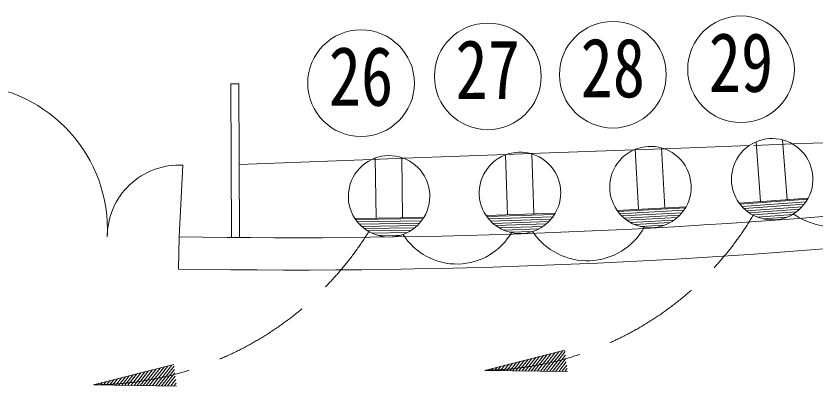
# Model space of a CAD drawing. Units: millimetres, scale not verified. Extents: x -33719 to 22651, y -21066 to 18138.
# Drawn here: x -12457 to -7514, y -6808 to -4517 of the extents above; entities that cross this region are included whole.
import ezdxf
from ezdxf.enums import TextEntityAlignment as Align

# ---------------------------------------------------------------- set-up
doc = ezdxf.new("R2010")
doc.units = ezdxf.units.MM
doc.header["$LTSCALE"] = 200
doc.linetypes.add('DASHED1', pattern=[1.8, 1.2, -0.6])
doc.linetypes.add('DASHED3', pattern=[4, 3, -1])
for name, color, linetype, lineweight in [('1-0_121', 7, 'Continuous', 9), ('8-1', 7, 'Continuous', 9), ('8-2', 7, 'Continuous', 9)]:
    doc.layers.add(name, color=color, linetype=linetype, lineweight=lineweight)
doc.styles.add('ＭＳ ゴシック', font='')
doc.styles.get('ＭＳ ゴシック').set_extended_font_data('MS Gothic')

msp = doc.modelspace()

# ---------------------------------------------------------------- linework, layer by layer
at = {"layer": '1-0_121'}
for p, q in [((-11077.5, -4936.7), (-11074.5, -5888.8)), ((-8448, -5338.6), (-7920.5, -5319.1)), ((-7652.7, -5309.2), (-7247.7, -5294.2)), ((-10058.5, -5398.2), (-9423.8, -5374.7)), ((-9272, -5369.1), (-8633.5, -5345.5)), ((-11076, -5435.8), (-10256.3, -5405.5)), ((-11447.6, -5884.3), (-11424.3, -5440.8)), ((-11450.9, -6084.2), (-11447.6, -5884.3))]:
    msp.add_line(p, q, dxfattribs=at)
at = {"layer": '1-0_121', "linetype": 'DASHED1'}
for p, q in [((-7652.7, -5309.2), (-7920.5, -5319.1)), ((-9272, -5369.1), (-9423.8, -5374.7)), ((-8448, -5338.6), (-8633.5, -5345.5)), ((-10058.5, -5398.2), (-10256.3, -5405.5))]:
    msp.add_line(p, q, dxfattribs=at)
at = {"layer": '1-0_121'}
msp.add_lwpolyline([(-11124.5, -5888.4), (-11127.5, -4936.8), (-11077.5, -4936.7)], dxfattribs=at)
for centre, radius, start, end in [((-12790.9, -5840.5), 900, 357.1892, 87), ((-11447.6, -5884.6), 444.4, 87.0014, 180.0031), ((-10760.3, 35510), 41400, 269.04875, 275.58481), ((-10760.3, 35510), 41600, 269.04875, 276.18858)]:
    msp.add_arc(centre, radius, start, end, dxfattribs=at)
at = {"layer": '8-1'}
for p, q in [((-7714.3, -5283.8), (-7687.2, -5654.4)), ((-8463, -5333.8), (-8443.1, -5704.9)), ((-7877.9, -5295.8), (-7850.8, -5666.4)), ((-9429, -5376.7), (-9416.4, -5748.1)), ((-9265.1, -5371.1), (-9252.5, -5742.5)), ((-8626.7, -5342.6), (-8606.8, -5713.7)), ((-10234.3, -5396.3), (-10228.9, -5767.9)), ((-10070.3, -5394), (-10064.9, -5765.6)), ((-7982.2, -5676), (-7555.7, -5644.8)), ((-7977.3, -5682.5), (-7559.6, -5652)), ((-7965.9, -5696.1), (-7568.9, -5667.1)), ((-7952.8, -5709.6), (-7579.9, -5682.3)), ((-8738.5, -5720.8), (-8311.4, -5697.9)), ((-8733.7, -5727.4), (-8315.5, -5705)), ((-8722.5, -5741.2), (-8325.1, -5719.9)), ((-7937.7, -5723), (-7592.9, -5697.7)), ((-7920, -5736.1), (-7608.5, -5713.3)), ((-7898.8, -5749), (-7627.6, -5729.1)), ((-10360.7, -5769.8), (-9933.1, -5763.7)), ((-10356.2, -5776.6), (-9937.4, -5770.6)), ((-9548.2, -5752.5), (-9120.8, -5738)), ((-9543.5, -5759.2), (-9125, -5745)), ((-9532.7, -5773.3), (-9134.9, -5759.8)), ((-9520.1, -5787.3), (-9146.4, -5774.6)), ((-8709.7, -5754.9), (-8336.4, -5734.9)), ((-8694.8, -5768.6), (-8349.7, -5750.1)), ((-8677.4, -5782.1), (-8365.6, -5765.3)), ((-8656.5, -5795.3), (-8385, -5780.8)), ((-7872.1, -5761.5), (-7652.2, -5745.4)), ((-7834.6, -5773.2), (-7687.6, -5762.4)), ((-10345.6, -5790.9), (-9947.6, -5785.1)), ((-10333.3, -5805.1), (-9959.5, -5799.7)), ((-10319, -5819.3), (-9973.4, -5814.3)), ((-10302.1, -5833.5), (-9989.9, -5828.9)), ((-9505.5, -5801.2), (-9160.1, -5789.5)), ((-9488.3, -5815), (-9176.2, -5804.4)), ((-9467.7, -5828.7), (-9196, -5819.5)), ((-8630.1, -5808.4), (-8409.8, -5796.5)), ((-8592.7, -5820.8), (-8445.6, -5812.9)), ((-10281.7, -5847.6), (-10009.9, -5843.6)), ((-10255.8, -5861.6), (-10035.3, -5858.4)), ((-10219, -5875.5), (-10071.7, -5873.3)), ((-9441.5, -5842.2), (-9221.1, -5834.7)), ((-9404.4, -5855.4), (-9257.2, -5850.4))]:
    msp.add_line(p, q, dxfattribs=at)
for centre, start, end in [((-7778.7, -5527.4), 332.2405, 216.1335), ((-8532.1, -5576.2), 331.1217, 215.0146), ((-10148.8, -5633.4), 328.8809, 212.7738), ((-9339, -5612), 329.997, 213.89), ((-7778.7, -5527.4), 216.1335, 332.2404), ((-8532.1, -5576.2), 215.0146, 331.1215), ((-10148.8, -5633.4), 212.7738, 328.8807), ((-9339, -5612), 213.89, 329.9969)]:
    msp.add_arc(centre, 252, start, end, dxfattribs=at)
at = {"layer": '8-2', "linetype": 'DASHED3'}
for p, q in [((-9557.4, -6710.7), (-9060.7, -6585.8)), ((-11976.3, -6799.9), (-11479.6, -6675)), ((-9557.4, -6710.7), (-9045.3, -6718.6)), ((-11976.3, -6799.9), (-11464.2, -6807.8))]:
    msp.add_line(p, q, dxfattribs=at)
at = {"layer": '8-2'}
for p, q in [((-9269.7, -6715.1), (-9193.8, -6619.2)), ((-9250.8, -6715.4), (-9169.9, -6613.2)), ((-9231.9, -6715.7), (-9146, -6607.2)), ((-9213, -6716), (-9122.1, -6601.2)), ((-9194.1, -6716.3), (-9098.2, -6595.2)), ((-9175.2, -6716.6), (-9074.3, -6589.2)), ((-9156.3, -6716.9), (-9059.7, -6594.9)), ((-9137.4, -6717.2), (-9057.2, -6616)), ((-9421, -6712.8), (-9384.9, -6667.3)), ((-9402.1, -6713.1), (-9361, -6661.3)), ((-9383.2, -6713.4), (-9337.1, -6655.3)), ((-9364.3, -6713.7), (-9313.3, -6649.3)), ((-9345.3, -6714), (-9289.4, -6643.3)), ((-9326.4, -6714.2), (-9265.5, -6637.3)), ((-9307.5, -6714.5), (-9241.6, -6631.3)), ((-9288.6, -6714.8), (-9217.7, -6625.2)), ((-9118.5, -6717.5), (-9054.8, -6637)), ((-9099.6, -6717.8), (-9052.3, -6658.1)), ((-11726.5, -6803.8), (-11660.5, -6720.5)), ((-11707.5, -6804.1), (-11636.6, -6714.5)), ((-11688.6, -6804.4), (-11612.7, -6708.5)), ((-11669.7, -6804.7), (-11588.8, -6702.5)), ((-11650.8, -6805), (-11564.9, -6696.5)), ((-11631.9, -6805.3), (-11541, -6690.5)), ((-11613, -6805.5), (-11517.1, -6684.5)), ((-11594.1, -6805.8), (-11493.2, -6678.4)), ((-11575.2, -6806.1), (-11478.6, -6684.1)), ((-11556.3, -6806.4), (-11476.1, -6705.2)), ((-9553.3, -6710.7), (-9552.2, -6709.4)), ((-9534.4, -6711), (-9528.3, -6703.4)), ((-9515.5, -6711.3), (-9504.4, -6697.3)), ((-9496.6, -6711.6), (-9480.5, -6691.3)), ((-9477.7, -6711.9), (-9456.6, -6685.3)), ((-9458.8, -6712.2), (-9432.7, -6679.3)), ((-9439.9, -6712.5), (-9408.8, -6673.3)), ((-9080.7, -6718), (-9049.9, -6679.2)), ((-9061.8, -6718.3), (-9047.5, -6700.3)), ((-11877.7, -6801.4), (-11851.6, -6768.6)), ((-11858.8, -6801.7), (-11827.7, -6762.6)), ((-11839.9, -6802), (-11803.9, -6756.6)), ((-11821, -6802.3), (-11780, -6750.5)), ((-11802.1, -6802.6), (-11756.1, -6744.5)), ((-11783.2, -6802.9), (-11732.2, -6738.5)), ((-11764.3, -6803.2), (-11708.3, -6732.5)), ((-11745.4, -6803.5), (-11684.4, -6726.5)), ((-11537.4, -6806.7), (-11473.7, -6726.3)), ((-11518.5, -6807), (-11471.2, -6747.4)), ((-11499.6, -6807.3), (-11468.8, -6768.4)), ((-11972.2, -6800), (-11971.1, -6798.6)), ((-11953.3, -6800.3), (-11947.2, -6792.6)), ((-11934.4, -6800.6), (-11923.3, -6786.6)), ((-11915.5, -6800.9), (-11899.4, -6780.6)), ((-11896.6, -6801.2), (-11875.5, -6774.6)), ((-11480.7, -6807.6), (-11466.4, -6789.5))]:
    msp.add_line(p, q, dxfattribs=at)
for centre in [(-7971.7, -4847.1), (-9538, -4891.2), (-8764.3, -4880.7), (-10322.1, -4933)]:
    msp.add_circle(centre, 330, dxfattribs=at)
for centre, radius, start, end in [((-7382.9, -5361.1), 464.2, 234.9796, 311.9153), ((-8923.5, -5627.9), 404.6, 213.6934, 330.807), ((-9730.1, -5659.8), 392.9, 212.3416, 330.2349)]:
    msp.add_arc(centre, radius, start, end, dxfattribs=at)
at = {"layer": '8-2', "linetype": 'DASHED3'}
for centre, radius, start, end in [((-9584.4, -4746.9), 1964, 270.7882, 329.2727), ((-11978.7, -4793.7), 2006.2, 270.0666, 328.1635)]:
    msp.add_arc(centre, radius, start, end, dxfattribs=at)

# ---------------------------------------------------------------- texts
at = {"layer": '8-2', "style": 'ＭＳ ゴシック', "width": 0.8}
for s, p in [('29', (-8171.7, -5097.1)), ('27', (-9738, -5141.2)), ('28', (-8964.3, -5130.7)), ('26', (-10522.1, -5183))]:
    msp.add_text(s, height=366.6, dxfattribs=at).set_placement(p, align=Align.BOTTOM_LEFT)

doc.saveas('drawing.dxf')
